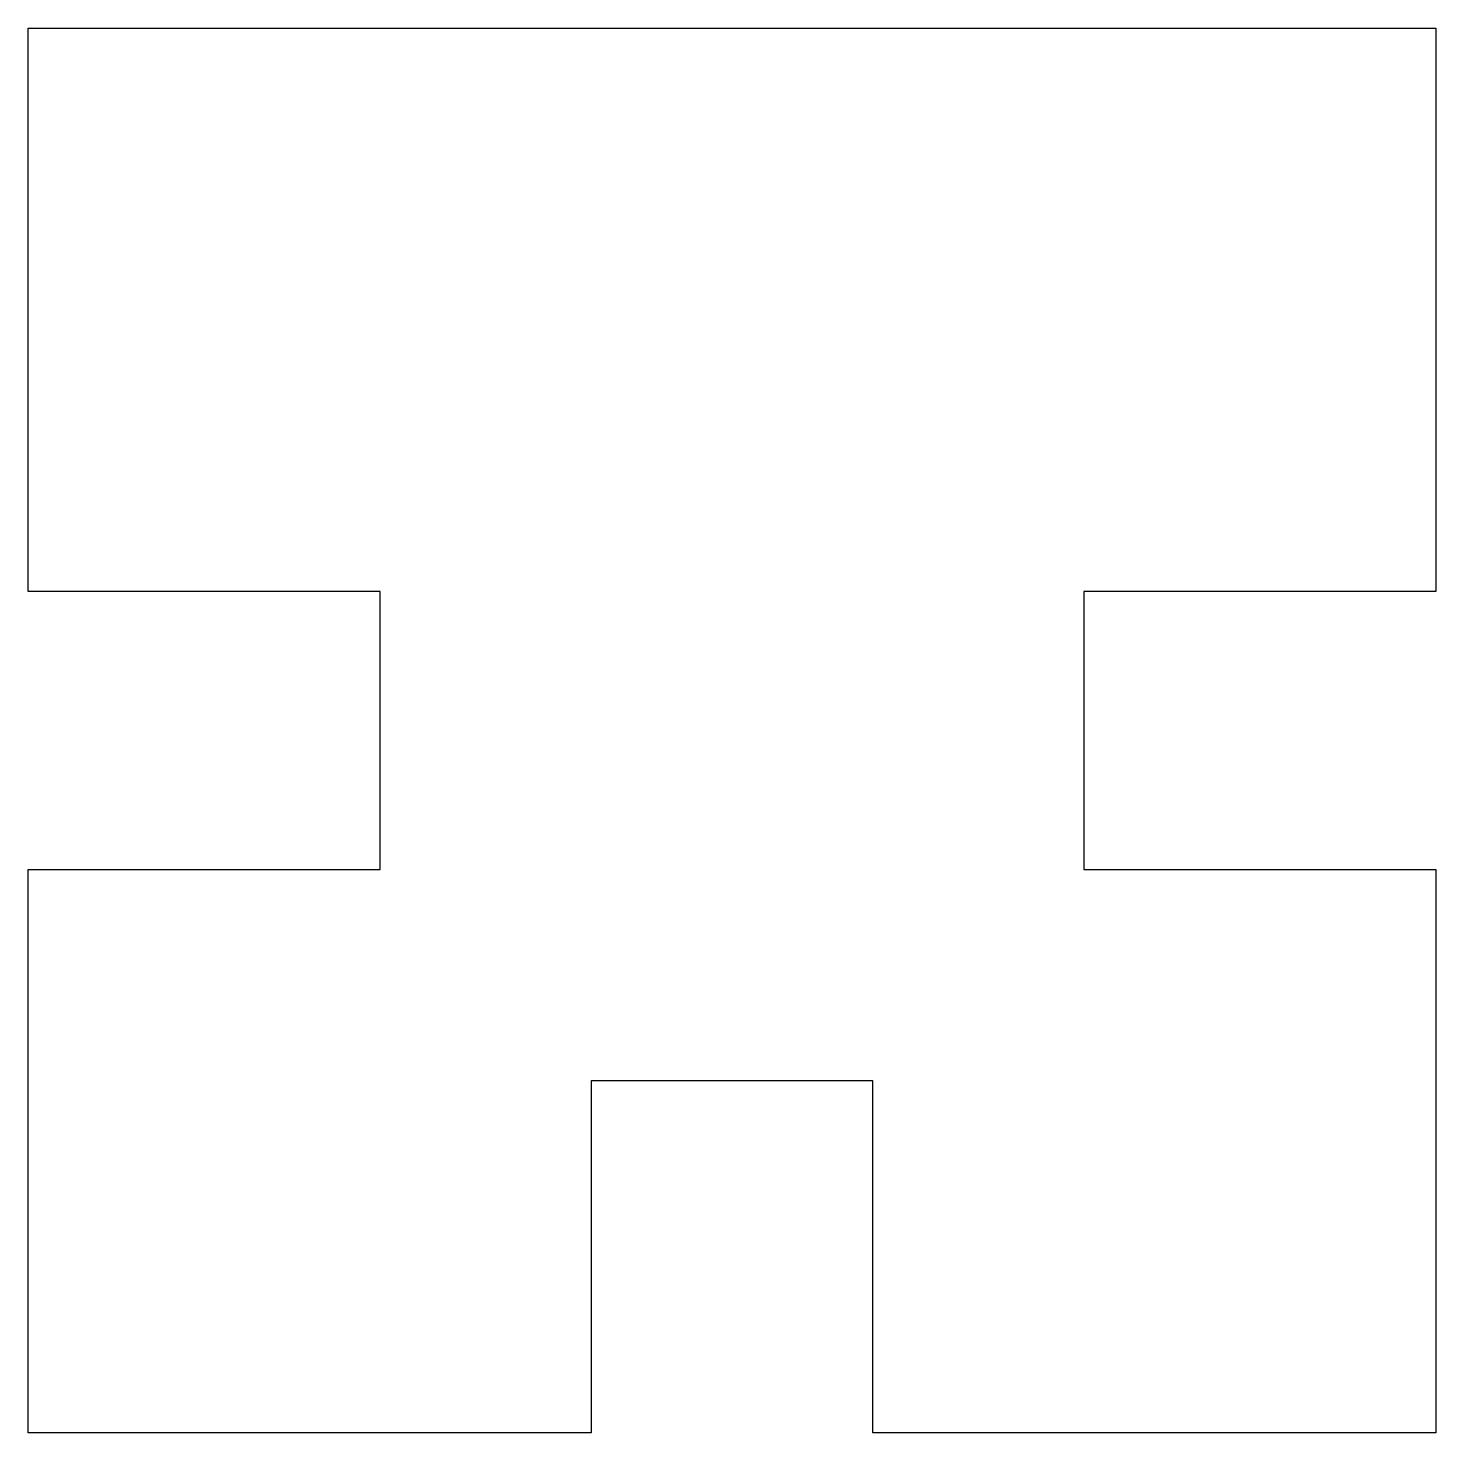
# Model space of a CAD drawing. Header units: inches. Extents: x -0.5 to 0.5, y -0.25 to 0.75.
import ezdxf

# ---------------------------------------------------------------- set-up
doc = ezdxf.new("R2010")
doc.units = ezdxf.units.IN
doc.layers.get('0').update_dxf_attribs({"linetype": 'CONTINUOUS'})

msp = doc.modelspace()

# ---------------------------------------------------------------- linework, layer by layer
msp.add_lwpolyline([(0.5, -0.25), (0.1, -0.25), (0.1, 0), (-0.1, 0), (-0.1, -0.25), (-0.5, -0.25), (-0.5, 0.15), (-0.25, 0.15), (-0.25, 0.3475), (-0.5, 0.3475), (-0.5, 0.7475), (0.5, 0.7475), (0.5, 0.3475), (0.25, 0.3475), (0.25, 0.15), (0.5, 0.15)], close=True)
msp.add_lwpolyline([(0.5, -0.25), (0.1, -0.25), (0.1, 0), (-0.1, 0), (-0.1, -0.25), (-0.5, -0.25), (-0.5, 0.15), (-0.25, 0.15), (-0.25, 0.3475), (-0.5, 0.3475), (-0.5, 0.7475), (0.5, 0.7475), (0.5, 0.3475), (0.25, 0.3475), (0.25, 0.15), (0.5, 0.15)], close=True)

doc.saveas('drawing.dxf')
